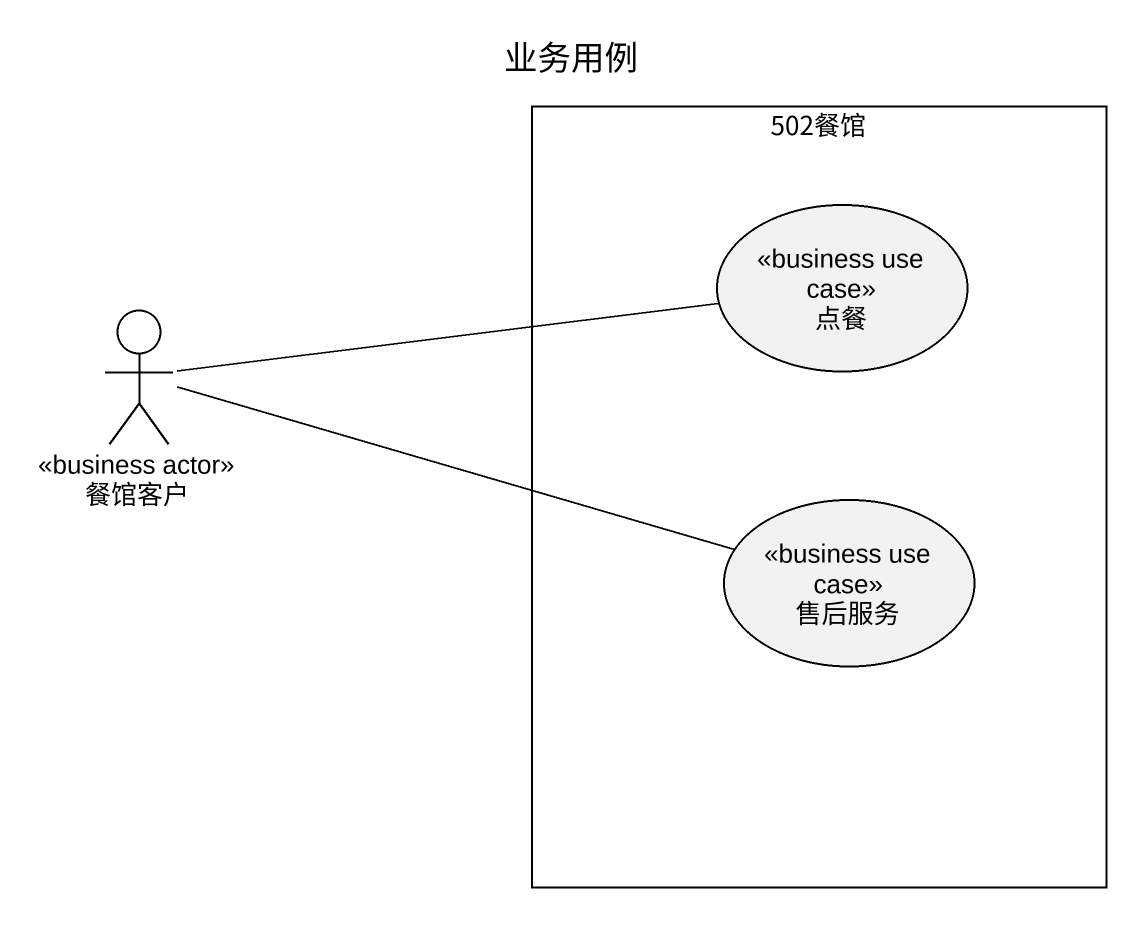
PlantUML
@startuml
title 业务用例
rectangle "502餐馆" as r502餐馆 {
  usecase 点餐 <<business use case>>
  usecase 售后服务 <<business use case>>
}
actor 餐馆客户 <<business actor>>
餐馆客户 -right- 点餐
餐馆客户 -right- 售后服务
@enduml
